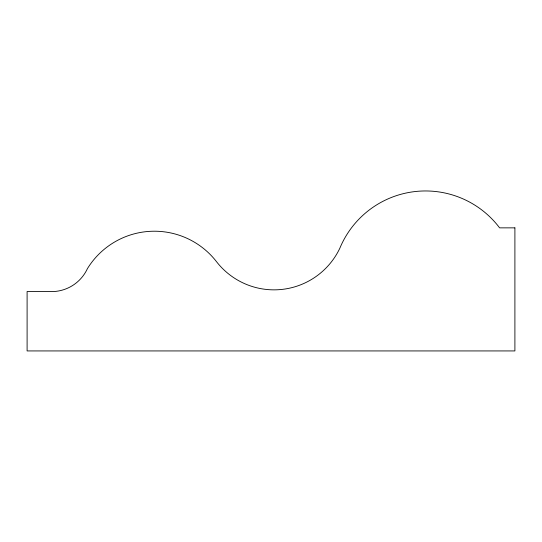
<?xml version="1.0" encoding="UTF-8"?>
<svg xmlns="http://www.w3.org/2000/svg" width="542" height="542" viewBox="0 0 542 542"><rect width="100%" height="100%" fill="white"/><g stroke="black" fill="none" stroke-linecap="round" stroke-linejoin="round"><path stroke-width="0.81" d="M514.9 227.857L499.602 227.857A92.77 92.77 0 0 0 339.834 248.229A72.818 72.818 0 0 1 216.61 261.806A78.61 78.61 0 0 0 87.438 268.602A39.559 39.559 0 0 1 54.295 291.515L27.1 291.515L27.1 350.931L514.9 350.931L514.9 227.857"/></g></svg>
